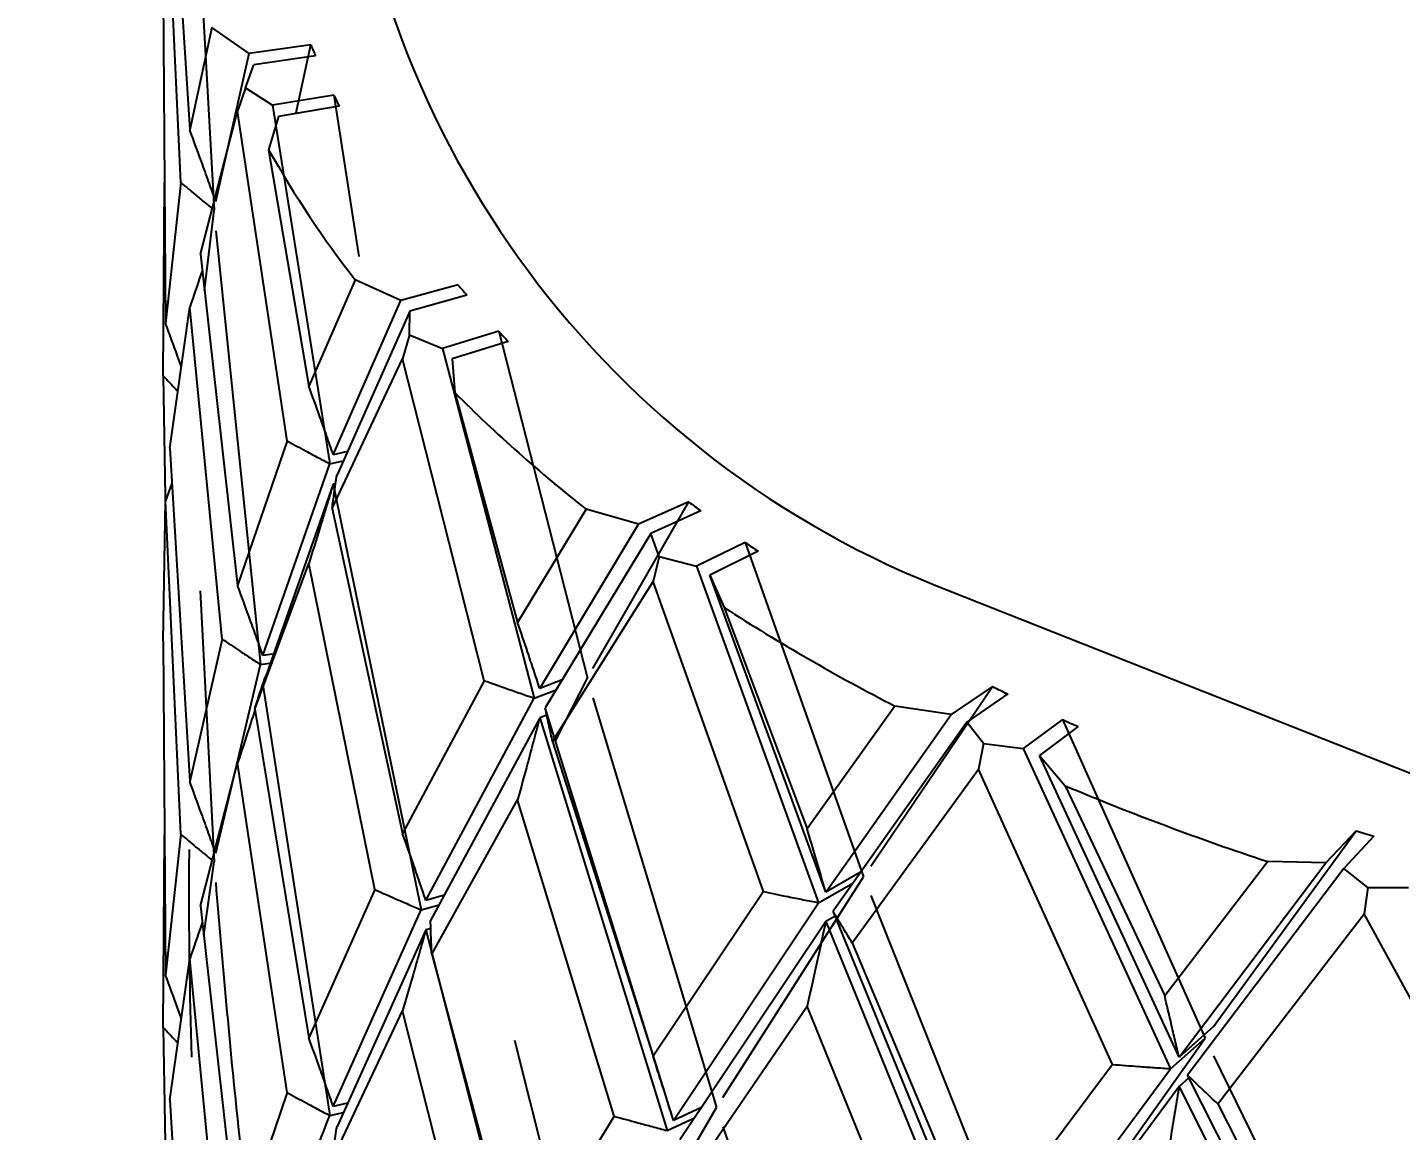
# Model space of a CAD drawing. Extents: x -0.6 to 13.4, y -11.2 to 0.
# Drawn here: x 9.932 to 10.0084, y -5.9019 to -5.8405 of the extents above; entities that cross this region are included whole.
import ezdxf
from ezdxf import colors
from ezdxf.entities.mleader import LeaderData, LeaderLine
from ezdxf.math import Vec2, Vec3

# ---------------------------------------------------------------- set-up
doc = ezdxf.new("R2010")
doc.units = 0
doc.header["$LTSCALE"] = 0.5
doc.header["$MEASUREMENT"] = 0
doc.layers.add('FAB DWG', color=221, linetype='CONTINUOUS')
doc.layers.add('Mounting', color=4, linetype='CONTINUOUS')
doc.styles.get("Standard").update_dxf_attribs({"font": 'arial.ttf'})

msp = doc.modelspace()

# ---------------------------------------------------------------- linework, layer by layer
at = {"layer": 'Mounting', "linetype": 'Continuous', "lineweight": 25, "transparency": 16777216}
for p, q in [((9.941288627203761, -5.830443901070339), (9.942402768856667, -5.850672573473915)), ((9.940549046410425, -5.849136310009115), (9.939705535586654, -5.8305614666926)), ((9.940177043162592, -5.832840906754896), (9.941045847881767, -5.846193284791127)), ((9.939572546689533, -5.838382596478937), (9.939705538158293, -5.856978349587834)), ((9.942278720116263, -5.840499315259805), (9.94104584261963, -5.846193222710411)), ((9.944347641361986, -5.841941239224624), (9.942278720244175, -5.840499313754563)), ((9.942490703838814, -5.850181320754885), (9.944347641113666, -5.841941240691028)), ((9.947786964505369, -5.841464453793094), (9.944347633816122, -5.841941220882688)), ((9.946956518657828, -5.845332772676585), (9.947786964505369, -5.841464453793094)), ((9.94414181646151, -5.843858857802061), (9.944619312586354, -5.842580753242245)), ((9.94805070234159, -5.842085292595755), (9.944619311483706, -5.842580748962305)), ((9.94414181646151, -5.843858857802061), (9.94371174062421, -5.845159882127589)), ((9.94414181646151, -5.843858857802061), (9.945662605994542, -5.844827939609445)), ((9.945662606498104, -5.844827943248688), (9.94883656680166, -5.864796497655888)), ((9.949063510666434, -5.844266816069691), (9.945662608747469, -5.844827943634172)), ((9.94937296022458, -5.844880585756258), (9.945981370269024, -5.845460190453579)), ((9.949063510666434, -5.844266816069691), (9.950461391752953, -5.853252761111037)), ((9.941640847536974, -5.85311460963662), (9.943711740761174, -5.845159882463619)), ((9.946469961483388, -5.863516253103583), (9.943711740706519, -5.845159882033144)), ((9.945981364087842, -5.845460171874265), (9.945438813556379, -5.84730594988828)), ((9.945438813763488, -5.847305949595977), (9.947674086734253, -5.860470036857762)), ((9.939572549345954, -5.859902040572806), (9.939649495275688, -5.849142060402201)), ((9.940549051307855, -5.849136335085561), (9.939705537634737, -5.856978329668394)), ((9.941869348236466, -5.855151714366428), (9.942402807366918, -5.850672627740877)), ((9.94249068110453, -5.85181454115164), (9.944978401810886, -5.875976485783568)), ((9.94164085574711, -5.853114697818981), (9.943711748643338, -5.871576762412303)), ((9.950253441748572, -5.854544816082011), (9.94767407467954, -5.860469975827513)), ((9.952796593978576, -5.855706969807258), (9.950253442252333, -5.854544814538443)), ((9.955989001725825, -5.854827900901782), (9.952796579990078, -5.855706952771627)), ((9.949039790772872, -5.864287543581455), (9.952796593445115, -5.855706971321098)), ((9.956470628204087, -5.855403525604117), (9.953292705449854, -5.85629990560345)), ((9.939937812366793, -5.86392459150764), (9.941045834841333, -5.856066519924539)), ((9.942856577778898, -5.874560396257934), (9.941045835827921, -5.856066532417827)), ((9.953292707265788, -5.856299911330211), (9.949245441483427, -5.86541124671902)), ((9.953286072578706, -5.857607376624088), (9.953292708070222, -5.856299909657551)), ((9.953286072578706, -5.857607376624088), (9.952889355150958, -5.858958559775616)), ((9.953286072578706, -5.857607376624088), (9.955122732964924, -5.858372799376156)), ((9.958247179683724, -5.857415845385859), (9.955122737107573, -5.858372802982601)), ((9.958770972383618, -5.857979070260569), (9.955662294513516, -5.858952983829241)), ((9.958247179683724, -5.857415845385859), (9.963193372031768, -5.876735796098998)), ((9.9551227338237, -5.858372802932749), (9.960217795482308, -5.877839755128406)), ((9.948971065518819, -5.867276593527066), (9.952889355183174, -5.858958560101371)), ((9.95744172260055, -5.876871467512501), (9.952889355087308, -5.858958559680033)), ((9.955662281774352, -5.858952966397638), (9.955796513247975, -5.860823513210605)), ((9.939572549518047, -5.859902054886277), (9.939705541687303, -5.867722751474162)), ((9.95579651340924, -5.860823512895891), (9.959300562279537, -5.873639450577102)), ((9.939937810826478, -5.86392455342326), (9.941045810005576, -5.882482783843699)), ((9.946469959752392, -5.86351619207629), (9.943711746054177, -5.871576742681626)), ((9.949821558523823, -5.864114273438645), (9.949039767183123, -5.864287475625574)), ((9.945124764932658, -5.875478034402718), (9.94883662516321, -5.864796546046577)), ((9.94883659713004, -5.864796479552069), (9.94959179638478, -5.864631521383558)), ((9.940053971552302, -5.865870166340841), (9.939705537414426, -5.866851274485583)), ((9.949039748362253, -5.865920807465514), (9.945273690787587, -5.876612516778152)), ((9.949039748362324, -5.865920807465642), (9.953934983463924, -5.889634899016755)), ((9.949171580393994, -5.865891571502019), (9.949039780381426, -5.865920771174004)), ((9.939572552143929, -5.874672120074408), (9.939705533352111, -5.866851326317644)), ((9.940549027973091, -5.885425758283617), (9.939705531732287, -5.866851264782653)), ((9.963493837045917, -5.876187565830961), (9.968825873954557, -5.866915119267006)), ((9.968825873954557, -5.866915119267006), (9.966019885321103, -5.868158037132218)), ((9.94897108264226, -5.867276680172651), (9.952889369009128, -5.885375438733234)), ((9.963113669882418, -5.867326460437496), (9.959300543959088, -5.873639391389432)), ((9.966019905140868, -5.868158052117039), (9.963113670740015, -5.867326458811348)), ((9.969504339686665, -5.867420372307379), (9.966718775509804, -5.868678499832228)), ((9.960527419479988, -5.877299691489071), (9.966019904345586, -5.868158053711468)), ((9.9667187784043, -5.868678505273252), (9.960839193440464, -5.878392007437142)), ((9.967183291648624, -5.869958200869448), (9.966718779533366, -5.868678503483309)), ((9.971966990496583, -5.8691755403663), (9.969255560396547, -5.870486504356293)), ((9.971966990496583, -5.8691755403663), (9.9785619814121, -5.88779539824192)), ((9.967183291648624, -5.869958200869448), (9.966837274115036, -5.871354433223146)), ((9.967183291648624, -5.869958200869448), (9.969255555045237, -5.870486501325772)), ((9.972682234083791, -5.869663604799456), (9.969992332439162, -5.870989262543176)), ((9.944662931610722, -5.878451215341855), (9.947674087378303, -5.870343200026753)), ((9.951349388139334, -5.888504362942186), (9.947674104897189, -5.870343295490287)), ((9.969255556221711, -5.870486504758915), (9.976049040592045, -5.889232292951419)), ((9.969992313698796, -5.870989247021129), (9.970797460617987, -5.872802810761428)), ((9.976451437090063, -5.888648976968881), (9.969992314591664, -5.870989249897619)), ((9.96124283599697, -5.88024951288152), (9.966837274041112, -5.871354433551446)), ((9.972984827852812, -5.888618279419802), (9.966837273908226, -5.871354433143992)), ((9.941634276352033, -5.871873572555884), (9.942402785750446, -5.886962068793977)), ((9.970797460726402, -5.872802810430443), (9.975417141746263, -5.88512595937577)), ((9.939572552818916, -5.874672064593554), (9.939705537568315, -5.893268306690757)), ((9.942856578930744, -5.874560406056688), (9.941045817627923, -5.882482880536543)), ((9.945806231524571, -5.875372698676912), (9.945124691355105, -5.87547809588601)), ((9.942490685341369, -5.886470710064756), (9.94497838576379, -5.875976547889437)), ((9.94497833369877, -5.875976496087119), (9.94561804129728, -5.875879430763447)), ((9.945124747915031, -5.877111318868245), (9.944898314455784, -5.877817409634019)), ((9.945162723605549, -5.877105445989073), (9.945124748084666, -5.877111318737519)), ((9.945124747915031, -5.877111318868245), (9.94883658459446, -5.901085990871849)), ((9.957441719883562, -5.876871406755043), (9.952889364467538, -5.885375419435135)), ((9.961785937068981, -5.876827918076955), (9.960527383254004, -5.877299627161634)), ((9.961409444194786, -5.88022773945282), (9.963193295488054, -5.876735791672019)), ((9.95419276787348, -5.889111985499454), (9.960217871144451, -5.87783979538915)), ((9.96021782589456, -5.877839733340025), (9.96145019395884, -5.877382590123858)), ((9.963493941963364, -5.877821086462561), (9.970375504752667, -5.900642901896461)), ((9.978952574289295, -5.887205248123109), (9.985736548277018, -5.877197839445301)), ((9.985736548277018, -5.877197839445301), (9.983439627913768, -5.878750301830991)), ((9.98658220105483, -5.877610638841375), (9.9843107379765, -5.879175527681724)), ((9.944662926151679, -5.878451177682095), (9.947673999965517, -5.896759543471347)), ((9.967974125276157, -5.901359831413885), (9.960839155462565, -5.878391946703061)), ((9.980297350838143, -5.87828562913478), (9.975417073899408, -5.88512587731249)), ((9.983439652698564, -5.878750314110079), (9.980297352012101, -5.878285627385409)), ((9.960527366346483, -5.878932961168886), (9.9544529445661, -5.890221599365177)), ((9.960527366346597, -5.878932961168985), (9.967616170579547, -5.901920096054482)), ((9.960921930156545, -5.878785048477269), (9.960527395110532, -5.878932921190227)), ((9.976451532561782, -5.888649032069921), (9.983439651676221, -5.87875031581477)), ((9.984310741823037, -5.87917553271383), (9.976855803754034, -5.889697912429867)), ((9.985226104183269, -5.88037151893424), (9.984310743227397, -5.879175530770212)), ((9.989623321537536, -5.879031945911052), (9.987443406419871, -5.880639620877261)), ((9.989623321537536, -5.879031945911052), (9.997578878271241, -5.896769161690244)), ((9.990498756435173, -5.879423519144936), (9.98834519262546, -5.881042983459096)), ((9.961242861285342, -5.880249596954386), (9.96683729320661, -5.897771310182023)), ((9.985226104183269, -5.88037151893424), (9.984945906528182, -5.881805743318552)), ((9.985226104183269, -5.88037151893424), (9.987443400093781, -5.880639618555094)), ((9.987443401536524, -5.880639621829346), (9.995638400752853, -5.89847620255459)), ((9.94164081358106, -5.889404223641392), (9.943711730462567, -5.881449722375194)), ((9.946469880497332, -5.899805698057776), (9.943711725245564, -5.881449682709373)), ((9.988345168702935, -5.881042970525002), (9.98978604228381, -5.882720289754729)), ((9.996116056629077, -5.897839502239648), (9.988345169793703, -5.881042973281154)), ((9.977919823715055, -5.891466388873226), (9.984945906351342, -5.881805743662056)), ((9.992419968956582, -5.898243296777665), (9.98494590618725, -5.881805743272608)), ((9.989786042334572, -5.882720289414038), (9.995319453275798, -5.894427547700886)), ((9.954517889475426, -5.892093405810755), (9.959300563258353, -5.883512613647653)), ((9.964679808430688, -5.901124524150234), (9.9593005898831, -5.883512706433422)), ((9.939572551932542, -5.896192235937136), (9.939649500267635, -5.885432196048455)), ((9.940549032116323, -5.885425821917622), (9.939705537240712, -5.89326829426183)), ((9.998042528228481, -5.896127192856127), (10.00598194707889, -5.885226657222915)), ((10.00598194707889, -5.885226657222915), (10.00429448142756, -5.887020814073281)), ((10.00695782781811, -5.885528961660228), (10.00529973967453, -5.887332218664596)), ((9.94182437330133, -5.891040662685867), (9.942402776026327, -5.886962066613407)), ((10.00105347530152, -5.886943353913892), (9.995319425064793, -5.894427494221517)), ((9.99611616986418, -5.897839544680451), (10.00429450888946, -5.887020824949772)), ((10.0042945100942, -5.887020823109978), (10.00105347674052, -5.886943352006014)), ((9.970723007913236, -5.900075134768869), (9.978561881780408, -5.887795404501801)), ((9.978392733545732, -5.887528590737915), (9.976451485282794, -5.888648972807928)), ((10.00529974430502, -5.887332223182497), (9.996595269697224, -5.898834839397253)), ((10.00662594791397, -5.888392240803043), (10.0052997459233, -5.887332221055516)), ((9.951349391228419, -5.888504376855607), (9.947674017427275, -5.896759638642536)), ((9.976049069759028, -5.889232267548948), (9.977959580942041, -5.888139970219399)), ((10.00662594791397, -5.888392240803043), (10.00642381825909, -5.8898557176597)), ((10.00662594791397, -5.888392240803043), (10.00889137200696, -5.888388411121142)), ((9.95393492057137, -5.889634917267117), (9.954923206445287, -5.88934766989442)), ((9.955211181505817, -5.888812500229676), (9.954192714358584, -5.889112001076214)), ((9.972984824268607, -5.888618219044574), (9.966837286911058, -5.897771291541318)), ((9.967974125457786, -5.901359831543331), (9.976049130248015, -5.889232323183904)), ((9.978952710503961, -5.888838754127534), (9.987662951502358, -5.91071476444715)), ((9.941640808363204, -5.889404168436101), (9.943711745725736, -5.907866719727977)), ((9.949039742007244, -5.900577001885097), (9.953934953511933, -5.889634963912954)), ((9.976972103592274, -5.889981798921454), (9.976451495279377, -5.890282265510905)), ((9.985866510407973, -5.911686335455627), (9.976855745870722, -5.889697857510768)), ((9.998273164284726, -5.900436990196823), (10.00642381798707, -5.889855718030432)), ((10.01489773698547, -5.905325860141588), (10.00642381779893, -5.889855717662357)), ((9.954192766531591, -5.890745217462651), (9.949245449164536, -5.901700740202401)), ((9.954465403457206, -5.890665042959981), (9.954192766688081, -5.890745217312158)), ((9.954192766531591, -5.890745217462651), (9.960217813396483, -5.914129246178376)), ((9.97645147102756, -5.890282308705522), (9.968334166845011, -5.902431822729866)), ((9.976451471027715, -5.890282308705608), (9.985424029631176, -5.912295154835292)), ((9.977919856063124, -5.891466469449853), (9.984945930018782, -5.908222617694378)), ((9.939937816718427, -5.900214678649036), (9.941045827521052, -5.89235616529966)), ((9.942856601289037, -5.91085058934361), (9.94104582481404, -5.892356131338843)), ((9.954517880336269, -5.892093369036488), (9.959300430410437, -5.90992897045335)), ((9.948970994698627, -5.903566213887544), (9.952889327317578, -5.895248421167182)), ((9.957441579972382, -5.913160924455568), (9.952889313266226, -5.895248361554664)), ((9.969071977012945, -5.904254933728268), (9.975417073899408, -5.894999082418977)), ((9.982265233774186, -5.911869317677116), (9.975417177584035, -5.89499921138372)), ((9.939572551576688, -5.896192207018856), (9.939705532231514, -5.90401309113939)), ((9.998043800388984, -5.896126307084728), (9.996116113598532, -5.897839491699514)), ((9.959124391042096, -5.896881102123089), (9.963193325280017, -5.913025612978828)), ((9.988092513326265, -5.91009986024379), (9.997578759905949, -5.896769181173909)), ((9.995638427399825, -5.898476173766426), (9.997580184895739, -5.896768161964971)), ((9.992419964661778, -5.898243236880376), (9.984945922244421, -5.908222599907162)), ((9.985866510632263, -5.911686335560447), (9.995638500484247, -5.898476221298765)), ((9.998042689787113, -5.897760680797489), (10.0082009296666, -5.918492121447287)), ((9.996669100642293, -5.898981336390122), (9.996116121298257, -5.899472783329017)), ((10.00708794005047, -5.919640179697595), (9.996595194438271, -5.898834792554609)), ((9.946469887917928, -5.899805741331406), (9.943711744105613, -5.907866707417199)), ((9.9961161026186, -5.899472829127873), (9.986310681177812, -5.912709542926379)), ((9.996116102618785, -5.899472829127944), (10.00658027172668, -5.920306635505412)), ((9.93993781826559, -5.90021471624398), (9.941045852436744, -5.91877330166426)), ((9.9498322025144, -5.900401411861381), (9.949039779106997, -5.900576969549192)), ((9.963493884876684, -5.912477465205882), (9.970375524080325, -5.900642901745456)), ((9.969539029991225, -5.9006284528717), (9.967974078747815, -5.901359853199764)), ((9.998273202278725, -5.900437066506456), (10.00642384512204, -5.916272588981059)), ((9.94883659021589, -5.901085985163121), (9.949598184441356, -5.900919630146248)), ((9.964679812806835, -5.901124537610798), (9.959300456948426, -5.909929062955527)), ((9.967616115655247, -5.901920121451653), (9.96915058786719, -5.901209850701278)), ((9.970722976299399, -5.901708339028758), (9.978561920558548, -5.924085221649122))]:
    msp.add_line(p, q, dxfattribs=at)
at = {"layer": 'Mounting', "linetype": 'Continuous', "lineweight": 25, "transparency": 16777216, "flags": 128}
msp.add_lwpolyline([(9.982488141711258, -5.871538407024161), (10.01659654154666, -5.885023287414413), (10.05684201549711, -5.890486341471032), (10.09778918929771, -5.887189753471873), (10.1339079202306, -5.875578745893208), (10.16032017354247, -5.857221449647383), (10.17345882806821, -5.834597119313671), (10.17453765459474, -5.825626788293647)], dxfattribs=at)
at = {"layer": 'Mounting', "linetype": 'Continuous', "lineweight": 25, "transparency": 16777216}
for centre, radius, start, end in [((10.0023644909443, -5.822493282512667), 0.05291968912589858, 183.3946105491278, 247.9389327661719), ((9.990246558455368, -5.823793679743446), 0.04598992687440212, 202.5960330052304, 203.4363995835674), ((9.99267107458813, -5.822665708114755), 0.04866443769391926, 206.3516214189304, 207.160908652176), ((9.99562776826879, -5.819145418478172), 0.05754951500401267, 209.2963566452852, 217.9600572504658), ((10.00481711513233, -5.814462610331759), 0.0633525164586302, 219.5799043807201, 220.2586924624726), ((10.00843589458036, -5.811266086876628), 0.06818142938833835, 222.599300622226, 223.2456479552261), ((10.01390088426572, -5.80281221983762), 0.08210619986069205, 224.9540721181978, 231.7892990426951), ((10.02334221855979, -5.794417438826727), 0.09070802334048526, 233.0577989177317, 233.5921326254135), ((10.02715864133026, -5.789061970251964), 0.09728464646700292, 235.4363586119561, 235.9463311240056), ((10.03319733305308, -5.775656136123658), 0.1154609043347421, 237.2862966109811, 242.7313302089892), ((10.04093444570491, -5.765193098766773), 0.1248674089381443, 243.7651148275842, 244.1969089045314), ((10.04402532878647, -5.758580511448628), 0.132167039978842, 245.6936391605824, 246.1093843749984), ((10.04887033614854, -5.742221830301261), 0.1524164388723026, 247.1916207016378, 251.7161348905161), ((10.05374944467859, -5.73275282758739), 0.1597811082408128, 252.6050999310994, 252.9714466228035)]:
    msp.add_arc(centre, radius, start, end, dxfattribs=at)
for points, knots in [([(9.942440884580876, -5.850041502661227), (9.942326444691801, -5.849719493550168), (9.942080995058589, -5.849028851337593), (9.94161787549011, -5.847745467593128), (9.941264187660394, -5.84678576954029), (9.941045829520988, -5.846193275641454)], [0, 0, 0, 0, 0.2505046294595986, 0.5372800508098902, 1, 1, 1, 1]), ([(9.940549086798157, -5.849136339548934), (9.940824457845324, -5.849366464040884), (9.941269364575689, -5.849738267599534), (9.941853533482558, -5.850221514089242), (9.94216195291294, -5.85047478074722), (9.942298826270587, -5.850587177874132)], [0, 0, 0, 0, 0.4746336110368857, 0.7668478228905389, 1, 1, 1, 1]), ([(9.941744004953506, -5.854034275704805), (9.941728794103014, -5.854079229860403), (9.941499411521718, -5.854757147261992), (9.941264844823749, -5.855434290318087), (9.94104583274617, -5.856066530567091)], [0, 0, 0, 0, 0.0663121428908398, 1, 1, 1, 1]), ([(9.940577242085439, -5.859389769681414), (9.940506714545506, -5.859191834997702), (9.940219941061414, -5.858387008699694), (9.939926676916613, -5.857583924442608), (9.939705536590182, -5.856978346440982)], [0, 0, 0, 0, 0.245934662160226, 1, 1, 1, 1]), ([(9.939572548594413, -5.859902042265631), (9.93980445167773, -5.860147607044937), (9.940074000620314, -5.860433035447372), (9.940346373157581, -5.860717568266253), (9.940384413366928, -5.860757306810029)], [0, 0, 0, 0, 0.8603375739371831, 0.9999999999999999, 0.9999999999999999, 0.9999999999999999, 0.9999999999999999]), ([(9.949039766580427, -5.864287603853398), (9.948915952060347, -5.863934421025064), (9.94866832301841, -5.863228055363422), (9.948214783369266, -5.861954710572888), (9.947880455165532, -5.861036754518636), (9.947674049181558, -5.860470031099808)], [0, 0, 0, 0, 0.2767379150879319, 0.5534758340931331, 1, 1, 1, 1]), ([(9.94646996293055, -5.863516267979705), (9.946822209596675, -5.863708324815704), (9.947391321397333, -5.864018623882444), (9.948180901788461, -5.864444954520181), (9.948618017765583, -5.864679352949281), (9.948836576677763, -5.864796552659115)], [0, 0, 0, 0, 0.4481630807123001, 0.7240803743193557, 1, 1, 1, 1]), ([(9.948971029476908, -5.867276658106007), (9.949010133964222, -5.866997901097008), (9.949073313625902, -5.866547523794395), (9.949165807060226, -5.865925773998825), (9.949218889853128, -5.865582772919652), (9.949245431361746, -5.86541127165529)], [0, 0, 0, 0, 0.4481630807120733, 0.7240803743190352, 1, 1, 1, 1]), ([(9.949039748362296, -5.865920807465415), (9.948915930356605, -5.866328851245015), (9.948668294343548, -5.867144938809801), (9.948214761183806, -5.868619165727807), (9.94788044290803, -5.869685182471002), (9.947674052230056, -5.870343285644893)], [0, 0, 0, 0, 0.2767522736947807, 0.5535045511952346, 1, 1, 1, 1]), ([(9.945124749298714, -5.875478087198772), (9.944996639677498, -5.875117286720965), (9.944740420433234, -5.874395685760263), (9.944271176090567, -5.873094527278056), (9.943925277594474, -5.872156092470036), (9.943711740877134, -5.871576759831683)], [0, 0, 0, 0, 0.2767567877842307, 0.5535135795017411, 1, 1, 1, 1]), ([(9.960527382712584, -5.877299755458864), (9.960416155451455, -5.876960830359906), (9.960193700927604, -5.876282980157185), (9.959786269125999, -5.875061862242561), (9.959485929469594, -5.874182405396994), (9.959300507176138, -5.873639450439725)], [0, 0, 0, 0, 0.2767379150879669, 0.5534758340931143, 1, 1, 1, 1]), ([(9.942856578808502, -5.87456039723827), (9.943172110588549, -5.874772651926733), (9.943681913154435, -5.875115590393264), (9.944389970586641, -5.875587233503623), (9.944782257244242, -5.875846732525375), (9.944978401402096, -5.875976482584662)], [0, 0, 0, 0, 0.4481508116984438, 0.724074239586419, 1, 1, 1, 1]), ([(9.944662941724246, -5.878451181759786), (9.944752316816448, -5.878176309590586), (9.944896719418338, -5.877732200886058), (9.945101314614291, -5.877119420338445), (9.945216231901256, -5.876781485107699), (9.945273690787587, -5.876612516778152)], [0, 0, 0, 0, 0.4481514002255047, 0.7240745338565074, 1, 1, 1, 1]), ([(9.957441701744003, -5.876871483566021), (9.957855437502587, -5.8770170755988), (9.958523894936604, -5.877252303215982), (9.959449803096618, -5.877574571625431), (9.959961807356336, -5.877751396037681), (9.960217810568068, -5.877839808617438)], [0, 0, 0, 0, 0.4481630807123762, 0.7240803743192636, 1, 1, 1, 1]), ([(9.944673560395458, -5.878515837546658), (9.944565938631527, -5.878848355276162), (9.94424930043732, -5.879826668672678), (9.94392549155586, -5.880804325511804), (9.943711741674363, -5.881449687777902)], [0, 0, 0, 0, 0.3398887623295383, 0.9999999999999999, 0.9999999999999999, 0.9999999999999999, 0.9999999999999999]), ([(9.961242762837884, -5.880249584084638), (9.961180592605729, -5.879972226253031), (9.961080146480413, -5.879524109549152), (9.960946638562703, -5.878904847708711), (9.96087499837786, -5.87856297232841), (9.96083917813408, -5.878392033915887)], [0, 0, 0, 0, 0.448163080712256, 0.7240803743192394, 1, 1, 1, 1]), ([(9.96052736634654, -5.878932961168786), (9.960416135954162, -5.87935526307912), (9.960193675167915, -5.880199866905599), (9.959786249195957, -5.881726319952222), (9.959485918458228, -5.882830834760867), (9.959300509914712, -5.883512704633759)], [0, 0, 0, 0, 0.2767522736947672, 0.5535045511952342, 1, 1, 1, 1]), ([(9.942440913319402, -5.886330998231614), (9.942326457398082, -5.886008947921468), (9.942080990306394, -5.885318264974785), (9.941617863702263, -5.88403488991213), (9.941264182428498, -5.883075242599531), (9.941045834981551, -5.882482798056316)], [0, 0, 0, 0, 0.2505381069088048, 0.5373147998438298, 1, 1, 1, 1]), ([(9.94054906100142, -5.885425768391912), (9.94082443290418, -5.885655892644834), (9.941269344522638, -5.886027698747029), (9.94185353162554, -5.886510960398084), (9.942161968479596, -5.886764242203824), (9.942298855265335, -5.886876650730301)], [0, 0, 0, 0, 0.4746201760551485, 0.7668321588286037, 1, 1, 1, 1]), ([(9.954192767807967, -5.889111985631828), (9.954074594646826, -5.888766124767074), (9.953838248322867, -5.888074403032647), (9.953405399589158, -5.886827965880741), (9.953086329730652, -5.885929868321654), (9.952889355384244, -5.885375437450207)], [0, 0, 0, 0, 0.2767567877840318, 0.5535135795018719, 1, 1, 1, 1]), ([(9.976451484826313, -5.888649101165683), (9.976357705989173, -5.888322611819447), (9.976170148313585, -5.887669633122314), (9.975826631084288, -5.886494068079159), (9.975573406259414, -5.885648190678594), (9.975417071500445, -5.885125966842125)], [0, 0, 0, 0, 0.2767379150879114, 0.5534758340930921, 1, 1, 1, 1]), ([(9.941012243393786, -5.886273249715771), (9.941008333396937, -5.88657273114255), (9.940958029819669, -5.890425672110709), (9.941051595310583, -5.89427856559675), (9.94113788814225, -5.897831981346727)], [0, 0, 0, 0, 0.07772800809505868, 1, 1, 1, 1]), ([(9.942490698793904, -5.888104042732579), (9.942876635879017, -5.892636413589742), (9.943563948582323, -5.900708081709624), (9.944547254243403, -5.908743338908963), (9.944978418035461, -5.91226667056587)], [0, 0, 0, 0, 0.5615160075763395, 0.9999999999999999, 0.9999999999999999, 0.9999999999999999, 0.9999999999999999]), ([(9.951349393928709, -5.88850436401701), (9.951734493620947, -5.888674118117422), (9.952356696592659, -5.888948388670897), (9.953219186817194, -5.889324761726144), (9.953696383427257, -5.889531517541755), (9.95393498274079, -5.889634895886516)], [0, 0, 0, 0, 0.4481508116984644, 0.7240742395864506, 1, 1, 1, 1]), ([(9.972984785604083, -5.888618299301314), (9.973441928217184, -5.888711063500367), (9.974180516487067, -5.888860939156942), (9.975202285786352, -5.889065060665175), (9.975766801285673, -5.889176582954093), (9.976049060228164, -5.889232344334204)], [0, 0, 0, 0, 0.4481630807123534, 0.7240803743193037, 1, 1, 1, 1]), ([(9.97791971663618, -5.89146647100965), (9.977758988822032, -5.89120263426355), (9.977499306887381, -5.890776363073229), (9.977145632554297, -5.890186653904863), (9.976952400411577, -5.889860845786913), (9.97685578393191, -5.889697941039515)], [0, 0, 0, 0, 0.4481630807123486, 0.7240803743193089, 1, 1, 1, 1]), ([(9.941743981151532, -5.89032396105317), (9.941728791085737, -5.890368854967519), (9.941499423653553, -5.891046745504056), (9.94126487033563, -5.891723861461401), (9.941045850523494, -5.892356134801602)], [0, 0, 0, 0, 0.06622590513511081, 1, 1, 1, 1]), ([(9.954192766531591, -5.890745217462651), (9.954074593649281, -5.891160580719443), (9.953838247882985, -5.891991307238968), (9.953405399371889, -5.893492323611625), (9.953086330343254, -5.894578082439821), (9.952889356119641, -5.895248365303459)], [0, 0, 0, 0, 0.2767561491702325, 0.5535123023081363, 1, 1, 1, 1]), ([(9.954517905815067, -5.892093370623996), (9.954506307540484, -5.891813780481627), (9.954487568303577, -5.891362048986636), (9.954466943665878, -5.890738108710664), (9.954457611436936, -5.890393768647655), (9.954452945302748, -5.890221597888441)], [0, 0, 0, 0, 0.4481514002250771, 0.7240745338566665, 1, 1, 1, 1]), ([(9.97645147102763, -5.890282308705409), (9.976357689550468, -5.890717046718549), (9.976170126594852, -5.891586522750785), (9.975826614280706, -5.893158528017096), (9.975573396975406, -5.894296621273583), (9.975417073809425, -5.894999220729972)], [0, 0, 0, 0, 0.2767522736947763, 0.5535045511952456, 1, 1, 1, 1]), ([(9.940577221568574, -5.895679730489107), (9.940506714805636, -5.895481847879054), (9.940219949992525, -5.894677020550162), (9.939926693598835, -5.893873935462679), (9.939705540050696, -5.893268304620946)], [0, 0, 0, 0, 0.2458696454935022, 1, 1, 1, 1]), ([(9.996116113246927, -5.897839620106296), (9.99604388141897, -5.897523201034033), (9.995899417762061, -5.896890362885017), (9.995634828456375, -5.895751685829836), (9.995439785602983, -5.894933000527672), (9.995319370957645, -5.894427564421832)], [0, 0, 0, 0, 0.2767379150879675, 0.553475834093117, 1, 1, 1, 1]), ([(9.939572566353462, -5.896192228846758), (9.939804471873828, -5.896437793249888), (9.940074004840852, -5.896723201299125), (9.940346360901458, -5.897007713957393), (9.940384382458731, -5.897047432604765)], [0, 0, 0, 0, 0.8603976089648319, 1, 1, 1, 1]), ([(9.949039752309986, -5.900576976218431), (9.948915936436336, -5.900223794025933), (9.948668304687288, -5.899517429635893), (9.948214772217042, -5.898244134287523), (9.947880450216203, -5.897326228197116), (9.947674054342983, -5.896759552870336)], [0, 0, 0, 0, 0.2767477430805123, 0.5534954901094943, 1, 1, 1, 1]), ([(9.967974125366965, -5.901359831685184), (9.967871053400103, -5.901027391639232), (9.967664909464915, -5.900362511542625), (9.96728737390687, -5.899165232629059), (9.967009077569813, -5.898303371544543), (9.96683727431845, -5.89777131087105)], [0, 0, 0, 0, 0.2767567877678887, 0.553513579469479, 1, 1, 1, 1]), ([(9.99241990716213, -5.898243322970472), (9.992900477303934, -5.89827920513514), (9.993676916558158, -5.898337178610277), (9.994749890775353, -5.898414232130861), (9.995342245478113, -5.898455578206139), (9.995638424081136, -5.898476251331161)], [0, 0, 0, 0, 0.4481630807122483, 0.724080374319233, 1, 1, 1, 1]), ([(9.998273027965922, -5.900437087097842), (9.998020767146514, -5.900198302409038), (9.997613198749164, -5.899812506893312), (9.997054815266168, -5.899278123520389), (9.996748436337427, -5.898982622011815), (9.99659524622568, -5.89883487063311)], [0, 0, 0, 0, 0.4481630807122982, 0.7240803743193989, 1, 1, 1, 1]), ([(9.946469925895045, -5.899805700634104), (9.946822173277809, -5.899997757130421), (9.947391290720745, -5.900308058093387), (9.948180881564156, -5.900734395016698), (9.948618007316568, -5.900968799883131), (9.94883657111636, -5.90108600281161)], [0, 0, 0, 0, 0.4481579668240258, 0.7240778174502956, 1, 1, 1, 1]), ([(9.996116102618686, -5.89947282912776), (9.996043868757297, -5.899917637698366), (9.995899401033512, -5.900807254845716), (9.995634815513654, -5.902416147572211), (9.99543977845211, -5.903581432119609), (9.995319372736105, -5.904300818061728)], [0, 0, 0, 0, 0.2767522736947592, 0.5535045511952189, 1, 1, 1, 1]), ([(9.945124764593373, -5.911768215524845), (9.945552558011016, -5.910372919040626), (9.94663555556879, -5.906840600350108), (9.948006915443116, -5.903255153853706), (9.948836576286595, -5.901085989785116)], [0, 0, 0, 0, 0.3950086632827662, 1, 1, 1, 1]), ([(9.96467981718122, -5.901124524343047), (9.965117654081169, -5.901244358777447), (9.965825064203187, -5.901437974463718), (9.966804292258573, -5.901702628144349), (9.967345543039386, -5.901847604529934), (9.96761616957366, -5.901920093029119)], [0, 0, 0, 0, 0.4481508116984743, 0.7240742395864742, 1, 1, 1, 1]), ([(9.948971034479783, -5.903566163069499), (9.949010139987323, -5.903287406206587), (9.94907332197144, -5.902837024334602), (9.94916581890429, -5.902215267346037), (9.949218904257776, -5.901872258766488), (9.949245447046692, -5.901700753751996)], [0, 0, 0, 0, 0.4481561561068868, 0.7240769120709526, 0.9999999999999999, 0.9999999999999999, 0.9999999999999999, 0.9999999999999999])]:
    msp.add_open_spline(points, degree=3, knots=knots, dxfattribs=at)

# ---------------------------------------------------------------- leaders
at = {"layer": 'FAB DWG', "transparency": 16777216}
ml = msp.add_multileader_mtext('Standard', dxfattribs=at)
ml.set_content('HW00814', color=256)
ml.set_leader_properties()
ml.build(insert=Vec2(0, 0))
ml.multileader.update_dxf_attribs({"dogleg_length": 0.232326799887395, "arrow_head_size": 0.20000000025})
ctx = ml.context
ctx.base_point, ctx.char_height, ctx.arrow_head_size, ctx.landing_gap_size, ctx.plane_origin = Vec3(8.167092375717289, -5.658132274850473), 0.20000000025, 0.20000000025, 0.12000000015, Vec3(11.04861103198171, -6.067995839200606)
ctx.text_align_type = 2
notes = []
notes.append((ctx, [(1, (1, 1, 0), (9.923409875534261, -5.658132274850473), (-1, 0), 0.3097690669037381, [(0, [(10.75354657897829, -6.560342161453036)], 0, [])])]))
ctx.mtext.insert, ctx.mtext.width, ctx.mtext.defined_height, ctx.mtext.alignment, ctx.mtext.flow_direction = Vec3(9.56685590634374, -5.556426954123069), 2.307685319940183, 0.4260202611724038, 3, 5
for ctx, leaders in notes:
    for number, flags, end, landing, length, lines in leaders:
        leader = LeaderData()
        leader.index, (leader.has_last_leader_line, leader.has_dogleg_vector, leader.attachment_direction) = number, flags
        leader.last_leader_point, leader.dogleg_vector, leader.dogleg_length = Vec3(end), Vec3(landing), length
        for number, points, colour, breaks in lines:
            line = LeaderLine()
            line.index, line.vertices, line.color, line.breaks = number, Vec3.list(points), colors.encode_raw_color(colour), breaks
            leader.lines.append(line)
        ctx.leaders.append(leader)

doc.saveas('drawing.dxf')
